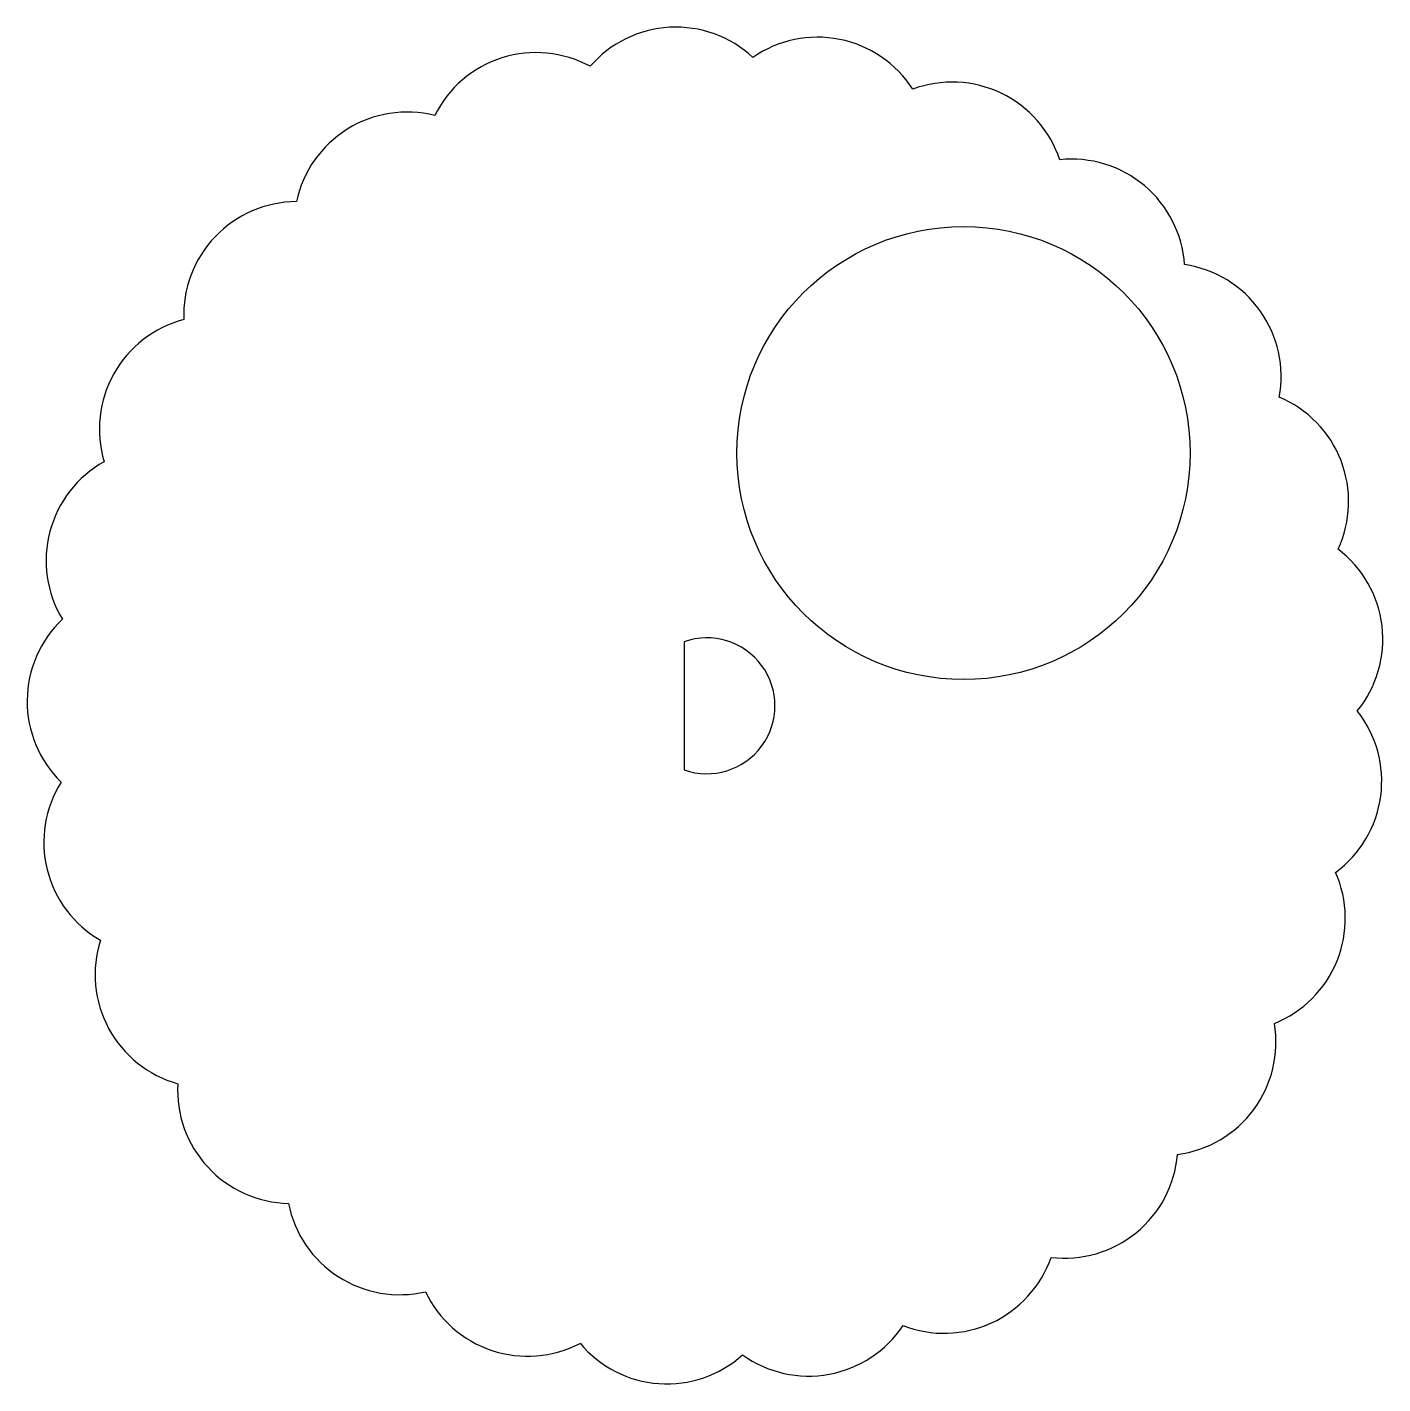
# Model space of a CAD drawing. Header units: millimetres. Extents: x -30 to 29.8, y -29.9 to 30.
import ezdxf

# ---------------------------------------------------------------- set-up
doc = ezdxf.new("R2010")
doc.units = ezdxf.units.MM
doc.header["$MEASUREMENT"] = 0
doc.layers.add('finger cycle v1_Sketch1', color=7, linetype='Continuous')

msp = doc.modelspace()

# ---------------------------------------------------------------- linework, layer by layer
at = {"layer": 'finger cycle v1_Sketch1'}
msp.add_line((-1, 2.828), (-1, -2.828), dxfattribs=at)
msp.add_circle((11.322, 11.158), 10, dxfattribs=at)
for centre, radius, start, end in [((-1.372, 24.962), 5, 47.14177, 139.15094), ((4.879, 24.519), 5, 32.74177, 124.75094), ((-7.537, 23.837), 5, 61.54177, 153.55094), ((10.823, 22.536), 5, 18.34177, 110.35094), ((-13.228, 21.214), 5, 75.94177, 167.95094), ((16.088, 19.136), 5, 3.94177, 95.95094), ((-18.088, 17.257), 5, 90.34177, 182.35094), ((20.341, 14.534), 5, 349.54177, 81.55094), ((-21.812, 12.217), 5, 104.74177, 196.75094), ((23.317, 9.019), 5, 335.14177, 67.15094), ((-24.165, 6.409), 5, 119.14177, 211.15094), ((24.827, 2.937), 5, 320.74177, 52.75094), ((-24.999, 0.198), 5, 133.54177, 225.55094), ((0, 0), 3, 250.52878, 109.47122), ((24.777, -3.33), 5, 306.34177, 38.35094), ((-24.263, -6.025), 5, 147.94177, 239.95094), ((23.171, -9.387), 5, 291.94177, 23.95094), ((-22.002, -11.87), 5, 162.34177, 254.35094), ((20.108, -14.854), 5, 277.54177, 9.55094), ((-18.359, -16.969), 5, 176.74177, 268.75094), ((15.783, -19.388), 5, 263.14177, 355.15094), ((-13.562, -21.001), 5, 191.14177, 283.15094), ((10.465, -22.704), 5, 248.74177, 340.75094), ((-7.913, -23.715), 5, 205.54177, 297.55094), ((4.49, -24.594), 5, 234.34177, 326.35094), ((-1.767, -24.937), 5, 219.94177, 311.95094)]:
    msp.add_arc(centre, radius, start, end, dxfattribs=at)

doc.saveas('drawing.dxf')
